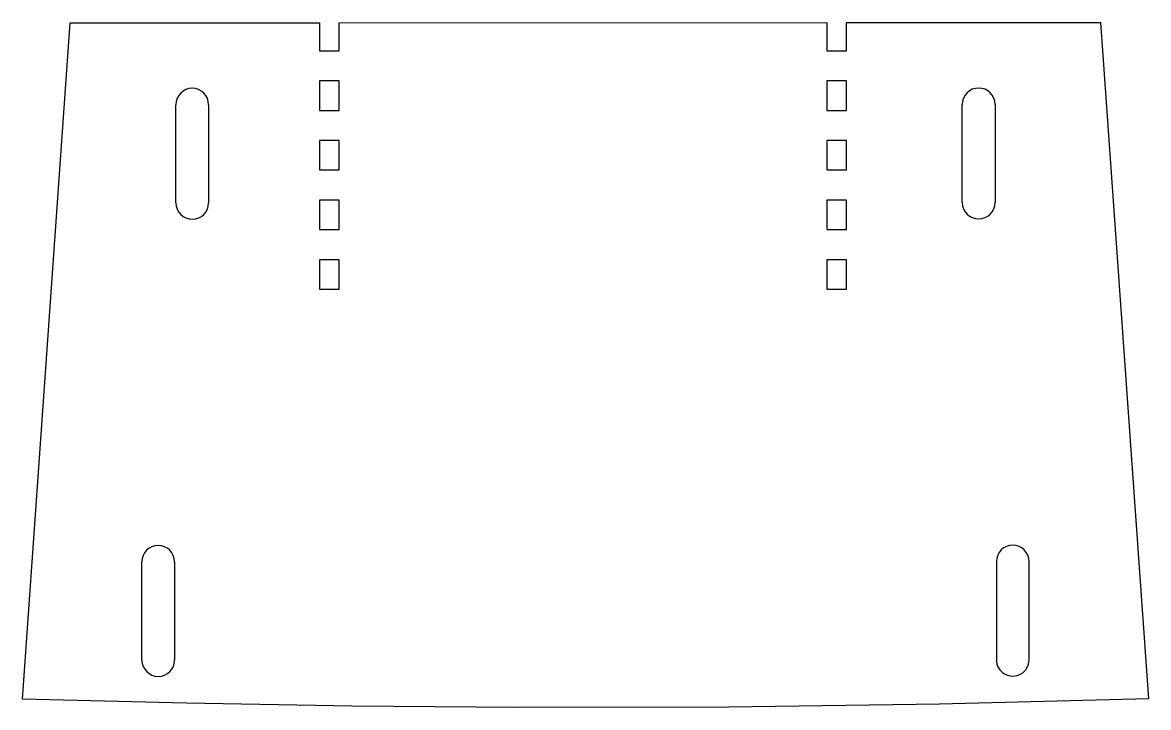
# Model space of a CAD drawing. Header units: inches. Extents: x 86 to 430, y 15 to 224.
import ezdxf

# ---------------------------------------------------------------- set-up
doc = ezdxf.new("R2010")
doc.units = ezdxf.units.IN
doc.header["$MEASUREMENT"] = 0

msp = doc.modelspace()

# ---------------------------------------------------------------- linework, layer by layer
at = {"color": 7, "linetype": 'Continuous', "lineweight": 25}
for p, q in [((85.97, 17.58), (100.56, 224.15)), ((100.56, 224.15), (176.75, 224.18)), ((176.75, 224.18), (176.75, 215.65)), ((182.75, 224.18), (331.75, 224.23)), ((182.75, 215.65), (182.75, 224.18)), ((331.75, 224.23), (331.75, 215.65)), ((337.75, 224.23), (415.39, 224.26)), ((337.75, 215.65), (337.75, 224.23)), ((415.39, 224.26), (430, 17.63)), ((176.75, 215.65), (182.75, 215.65)), ((331.75, 215.65), (337.75, 215.65)), ((176.75, 206.43), (176.75, 197.43)), ((182.75, 206.43), (176.75, 206.43)), ((182.75, 197.43), (182.75, 206.43)), ((337.75, 206.43), (331.75, 206.43)), ((331.75, 206.43), (331.75, 197.43)), ((337.75, 197.43), (337.75, 206.43)), ((132.84, 169.16), (132.84, 199.16)), ((142.84, 199.16), (142.84, 169.16)), ((176.75, 197.43), (182.75, 197.43)), ((331.75, 197.43), (337.75, 197.43)), ((373.12, 169.24), (373.12, 199.24)), ((383.12, 199.25), (383.12, 169.25)), ((176.75, 188.21), (176.75, 179.21)), ((182.75, 188.21), (176.75, 188.21)), ((182.75, 179.21), (182.75, 188.21)), ((337.75, 188.21), (331.75, 188.21)), ((331.75, 188.21), (331.75, 179.21)), ((337.75, 179.21), (337.75, 188.21)), ((176.75, 179.21), (182.75, 179.21)), ((331.75, 179.21), (337.75, 179.21)), ((176.75, 169.99), (176.75, 160.99)), ((182.75, 169.99), (176.75, 169.99)), ((182.75, 160.99), (182.75, 169.99)), ((337.75, 169.99), (331.75, 169.99)), ((331.75, 169.99), (331.75, 160.99)), ((337.75, 160.99), (337.75, 169.99)), ((176.75, 160.99), (182.75, 160.99)), ((331.75, 160.99), (337.75, 160.99)), ((176.75, 151.77), (176.75, 142.77)), ((182.75, 151.77), (176.75, 151.77)), ((182.75, 142.77), (182.75, 151.77)), ((337.75, 151.77), (331.75, 151.77)), ((331.75, 151.77), (331.75, 142.77)), ((337.75, 142.77), (337.75, 151.77)), ((176.75, 142.77), (182.75, 142.77)), ((331.75, 142.77), (337.75, 142.77)), ((122.44, 29.49), (122.43, 59.49)), ((132.43, 59.49), (132.44, 29.49)), ((383.53, 59.58), (383.53, 29.58)), ((393.53, 29.58), (393.53, 59.58))]:
    msp.add_line(p, q, dxfattribs=at)
at = {"color": 7, "linetype": 'Continuous', "lineweight": 25, "flags": 128}
msp.add_lwpolyline([(430, 17.63), (366.16, 16.02), (301.8, 15.14), (237.23, 15), (186.55, 15.41), (136.08, 16.27), (85.97, 17.58)], dxfattribs=at)
at = {"color": 7, "linetype": 'Continuous', "lineweight": 25}
for centre, start, end in [((137.84, 199.16), 0.0087, 180.0087), ((378.12, 199.25), 0.0087, 180.0087), ((137.84, 169.16), 180.0087, 0.0087), ((378.12, 169.25), 180.0087, 0.0087), ((127.43, 59.49), 0.0087, 180.0087), ((388.53, 59.58), 359.9913, 179.9913), ((127.44, 29.49), 180.0087, 0.0087), ((388.53, 29.58), 179.9913, 359.9913)]:
    msp.add_arc(centre, 5, start, end, dxfattribs=at)

doc.saveas('drawing.dxf')
